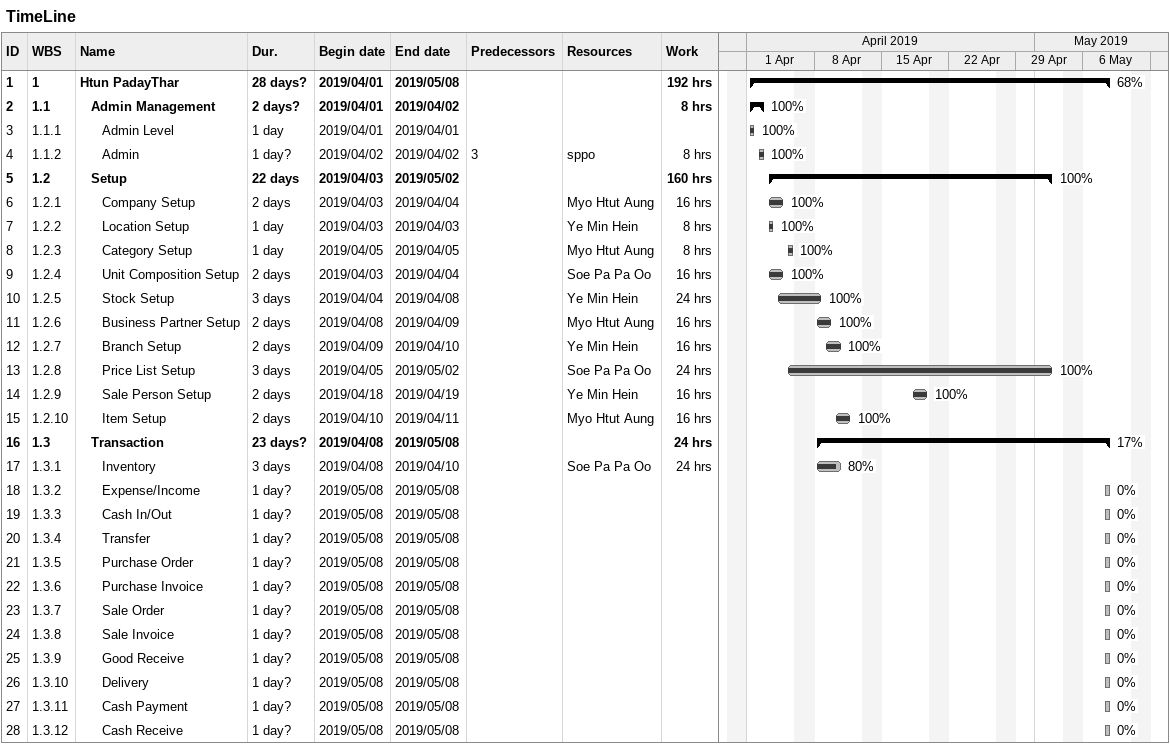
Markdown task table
TimeLine

| ID | WBS | Task | Duration | Start | Finish | Predecessors | Resources | % complete | Work (h) |
|---|---|---|---|---|---|---|---|---|---|
| 1 | 1 | **Htun PadayThar** | 28d? | 2019-04-01 | 2019-05-08 |  |  | 68 | 192 |
| 2 | 1.1 | **Admin Management** | 2d? | 2019-04-01 | 2019-04-02 |  |  | 100 | 8 |
| 3 | 1.1.1 | Admin Level | 1d | 2019-04-01 | 2019-04-01 |  |  | 100 |  |
| 4 | 1.1.2 | Admin | 1d? | 2019-04-02 | 2019-04-02 | 3 | sppo | 100 | 8 |
| 5 | 1.2 | **Setup** | 22d | 2019-04-03 | 2019-05-02 |  |  | 100 | 160 |
| 6 | 1.2.1 | Company Setup | 2d | 2019-04-03 | 2019-04-04 |  | Myo Htut Aung | 100 | 16 |
| 7 | 1.2.2 | Location Setup | 1d | 2019-04-03 | 2019-04-03 |  | Ye Min Hein | 100 | 8 |
| 8 | 1.2.3 | Category Setup | 1d | 2019-04-05 | 2019-04-05 |  | Myo Htut Aung | 100 | 8 |
| 9 | 1.2.4 | Unit Composition Setup | 2d | 2019-04-03 | 2019-04-04 |  | Soe Pa Pa Oo | 100 | 16 |
| 10 | 1.2.5 | Stock Setup | 3d | 2019-04-04 | 2019-04-08 |  | Ye Min Hein | 100 | 24 |
| 11 | 1.2.6 | Business Partner Setup | 2d | 2019-04-08 | 2019-04-09 |  | Myo Htut Aung | 100 | 16 |
| 12 | 1.2.7 | Branch Setup | 2d | 2019-04-09 | 2019-04-10 |  | Ye Min Hein | 100 | 16 |
| 13 | 1.2.8 | Price List Setup | 3d | 2019-04-05 | 2019-05-02 |  | Soe Pa Pa Oo | 100 | 24 |
| 14 | 1.2.9 | Sale Person Setup | 2d | 2019-04-18 | 2019-04-19 |  | Ye Min Hein | 100 | 16 |
| 15 | 1.2.10 | Item Setup | 2d | 2019-04-10 | 2019-04-11 |  | Myo Htut Aung | 100 | 16 |
| 16 | 1.3 | **Transaction** | 23d? | 2019-04-08 | 2019-05-08 |  |  | 17 | 24 |
| 17 | 1.3.1 | Inventory | 3d | 2019-04-08 | 2019-04-10 |  | Soe Pa Pa Oo | 80 | 24 |
| 18 | 1.3.2 | Expense/Income | 1d? | 2019-05-08 | 2019-05-08 |  |  | 0 |  |
| 19 | 1.3.3 | Cash In/Out | 1d? | 2019-05-08 | 2019-05-08 |  |  | 0 |  |
| 20 | 1.3.4 | Transfer | 1d? | 2019-05-08 | 2019-05-08 |  |  | 0 |  |
| 21 | 1.3.5 | Purchase Order | 1d? | 2019-05-08 | 2019-05-08 |  |  | 0 |  |
| 22 | 1.3.6 | Purchase Invoice | 1d? | 2019-05-08 | 2019-05-08 |  |  | 0 |  |
| 23 | 1.3.7 | Sale Order | 1d? | 2019-05-08 | 2019-05-08 |  |  | 0 |  |
| 24 | 1.3.8 | Sale Invoice | 1d? | 2019-05-08 | 2019-05-08 |  |  | 0 |  |
| 25 | 1.3.9 | Good Receive | 1d? | 2019-05-08 | 2019-05-08 |  |  | 0 |  |
| 26 | 1.3.10 | Delivery | 1d? | 2019-05-08 | 2019-05-08 |  |  | 0 |  |
| 27 | 1.3.11 | Cash Payment | 1d? | 2019-05-08 | 2019-05-08 |  |  | 0 |  |
| 28 | 1.3.12 | Cash Receive | 1d? | 2019-05-08 | 2019-05-08 |  |  | 0 |  |
